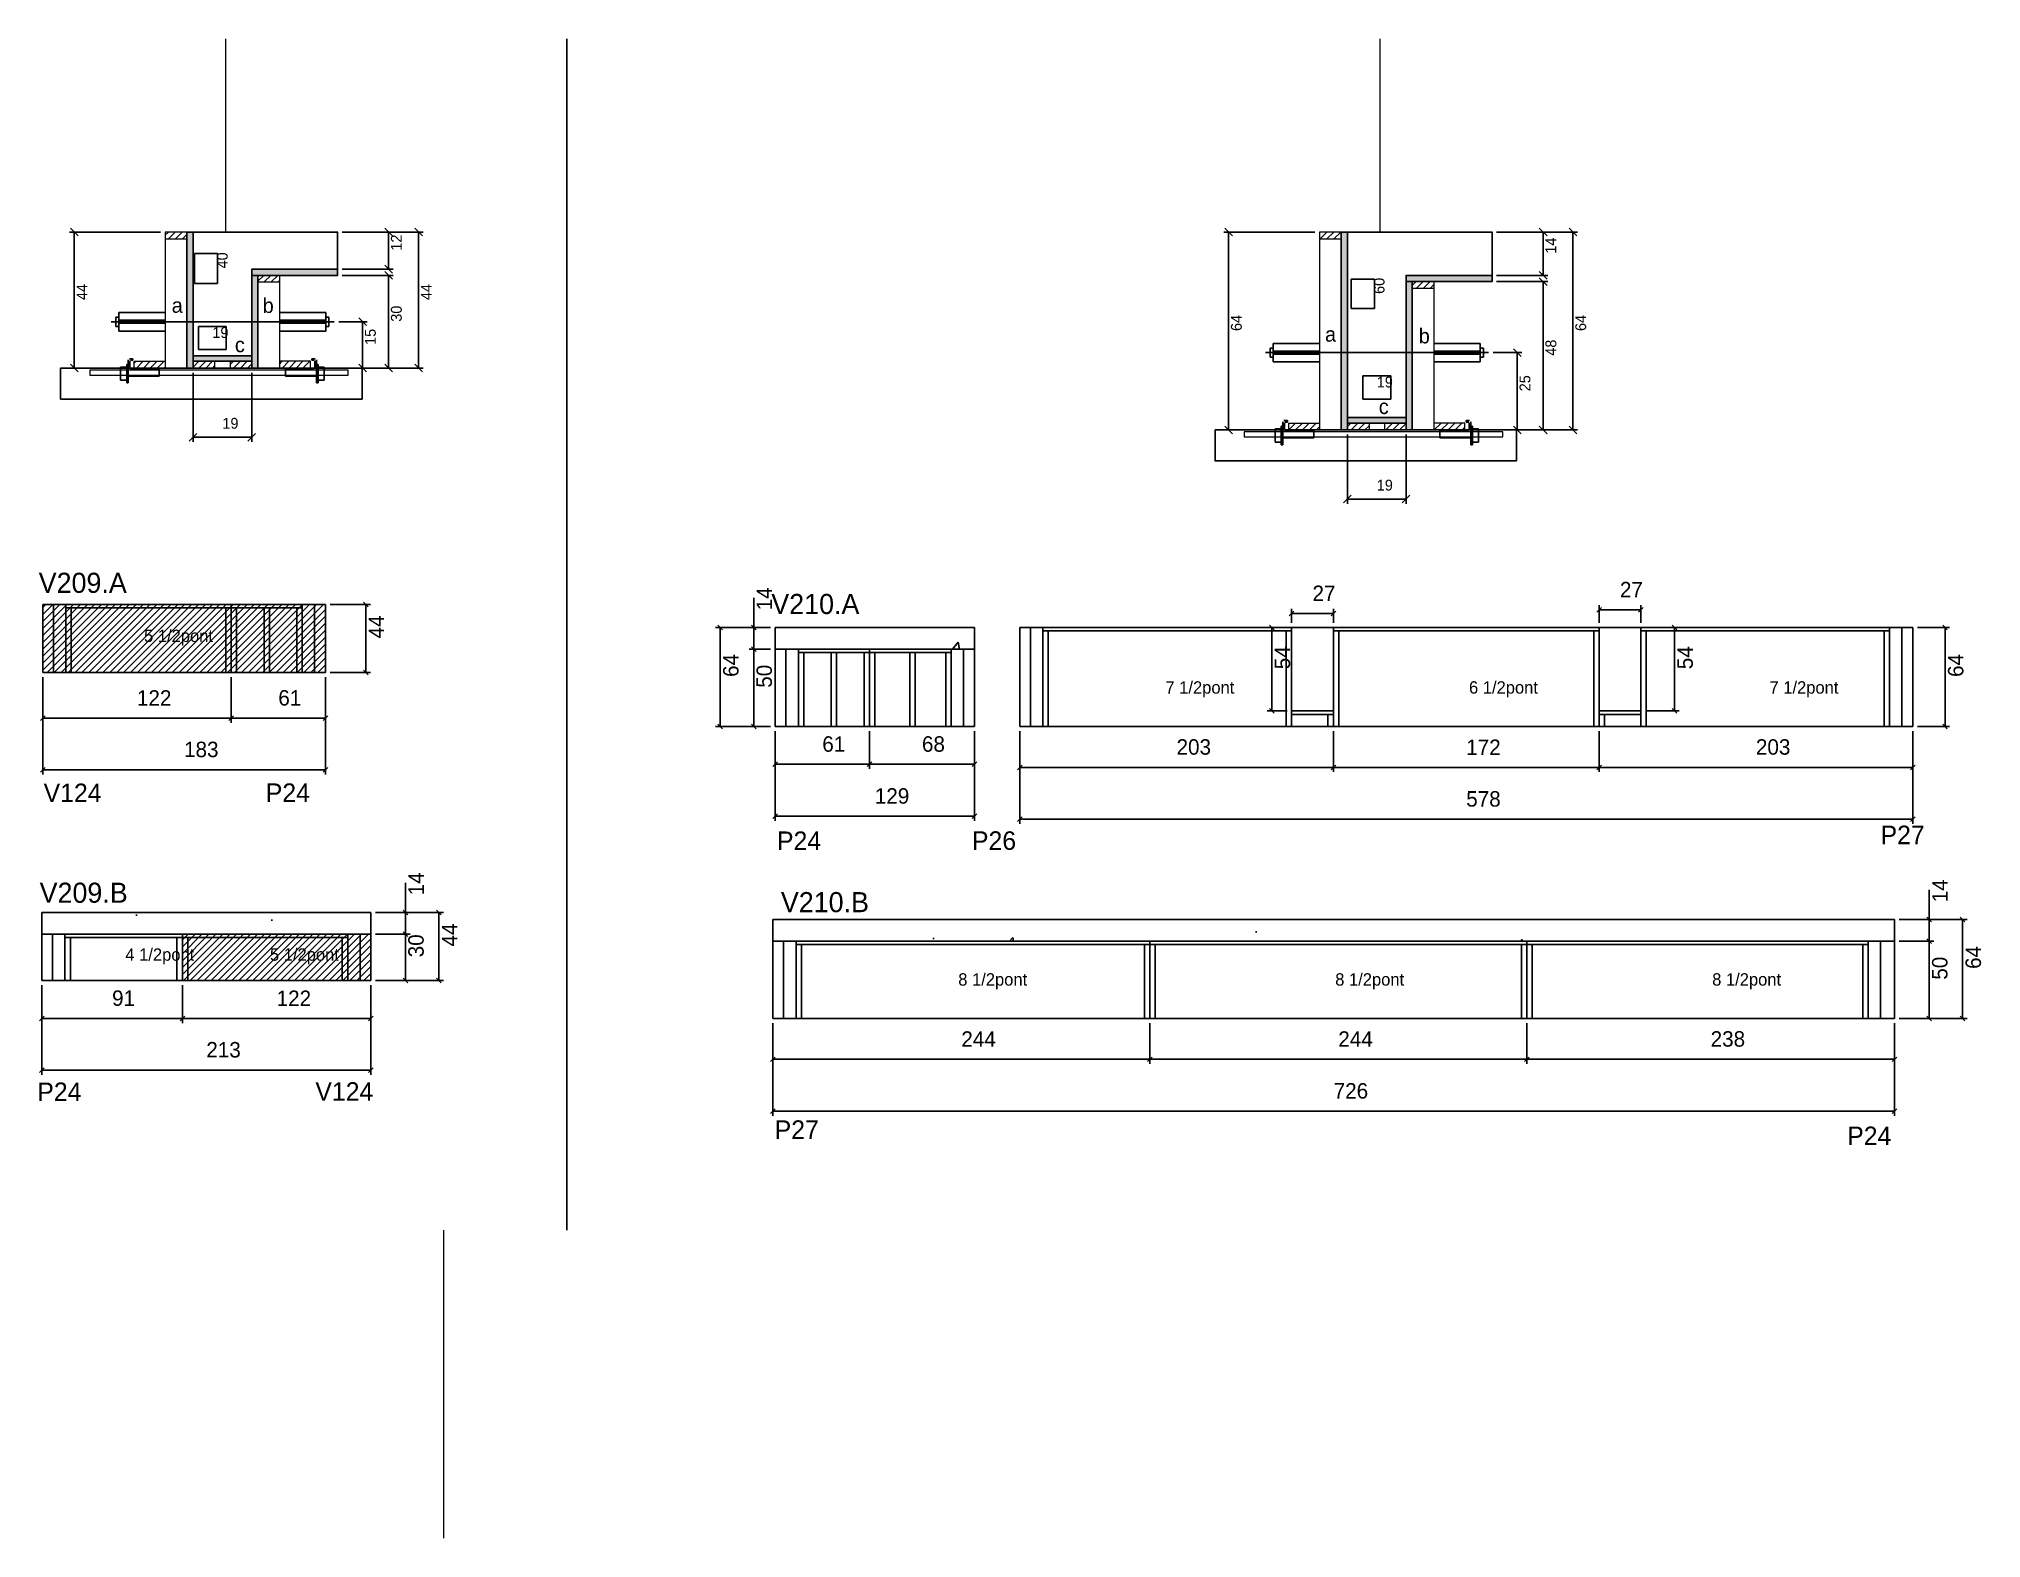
# Model space of a CAD drawing. Header units: metres. Extents: x 7640 to 8897, y 8302 to 9272.
import ezdxf

# ---------------------------------------------------------------- set-up
doc = ezdxf.new("R2010")
doc.units = ezdxf.units.M
for name, color, linetype in [('5', 7, 'Continuous'), ('barrote', 7, 'Continuous'), ('CONCRETO', 7, 'Continuous'), ('COTA', 7, 'Continuous'), ('Cota Seção (2x)', 7, 'Continuous'), ('detalhes', 7, 'Continuous'), ('Hachura', 7, 'Continuous'), ('Madeira', 7, 'Continuous'), ('Painéis', 7, 'Continuous'), ('presilha', 7, 'Continuous'), ('REAPROVEITAMENTO', 7, 'Continuous'), ('SARR_2.2x7', 7, 'Continuous'), ('SARR_3.5x7', 7, 'Continuous'), ('SARRAFO DE PRESSAO', 7, 'Continuous'), ('SCO-___-LAJ', 7, 'Continuous'), ('TENSOR', 7, 'Continuous'), ('texto', 7, 'Continuous'), ('Texto Seção', 7, 'Continuous')]:
    doc.layers.add(name, color=color, linetype=linetype)

msp = doc.modelspace()

# ---------------------------------------------------------------- hatches: boundary and pattern name
at = {"layer": 'COTA'}
h = msp.add_hatch(dxfattribs=at)
h.set_pattern_fill('AR-CONC')
h.paths.add_polyline_path([(8245.6, 8891.4), (8116.6, 8891.4), (8116.6, 8877.4), (8245.6, 8877.4), (8245.6, 8891.4)])
h = msp.add_hatch(dxfattribs=at)
h.set_pattern_fill('AR-CONC')
h.paths.add_polyline_path([(7854.9, 8707), (7641.9, 8707), (7641.9, 8693), (7854.9, 8693), (7854.9, 8707)])
h = msp.add_hatch(dxfattribs=at)
h.set_pattern_fill('AR-CONC')
h.paths.add_polyline_path([(8841.1, 8702.5), (8841.1, 8688.5), (8115.1, 8688.5), (8115.1, 8702.5), (8841.1, 8702.5), (8841.1, 8702.5)])
at = {"layer": 'Hachura'}
h = msp.add_hatch(dxfattribs=at)
h.set_pattern_fill('ANSI31')
h.paths.add_polyline_path([(7735.8, 9142.8), (7735.8, 9147.2), (7721.8, 9147.2), (7721.8, 9142.8), (7735.8, 9142.8)])
h = msp.add_hatch(color=7, dxfattribs=at)
h.dxf.hatch_style = 1
h.paths.add_polyline_path([(7735.8, 9147.2), (7739.8, 9147.2), (7739.8, 9059.2), (7735.8, 9059.2), (7735.8, 9147.2)])
h = msp.add_hatch(dxfattribs=at)
h.set_pattern_fill('ANSI31')
h.paths.add_polyline_path([(8483, 9142.8), (8483, 9147.2), (8469, 9147.2), (8469, 9142.8), (8483, 9142.8)])
h = msp.add_hatch(color=7, dxfattribs=at)
h.dxf.hatch_style = 1
h.paths.add_polyline_path([(8483, 9147.2), (8487, 9147.2), (8487, 9019.2), (8483, 9019.2), (8483, 9147.2)])
h = msp.add_hatch(color=7, dxfattribs=at)
h.dxf.hatch_style = 1
h.paths.add_polyline_path([(7777.8, 9119.2), (7777.8, 9123.2), (7833.4, 9123.2), (7833.4, 9119.2), (7777.8, 9119.2)])
h = msp.add_hatch(color=7, dxfattribs=at)
h.dxf.hatch_style = 1
h.paths.add_polyline_path([(7781.8, 9119.2), (7777.8, 9119.2), (7777.8, 9059.2), (7781.8, 9059.2), (7781.8, 9119.2)])
h = msp.add_hatch(dxfattribs=at)
h.set_pattern_fill('ANSI31')
h.paths.add_polyline_path([(7781.8, 9114.8), (7781.8, 9119.2), (7795.8, 9119.2), (7795.8, 9114.8), (7781.8, 9114.8)])
h = msp.add_hatch(color=7, dxfattribs=at)
h.dxf.hatch_style = 1
h.paths.add_polyline_path([(8529, 9119.2), (8525, 9119.2), (8525, 9019.2), (8529, 9019.2), (8529, 9119.2)])
h = msp.add_hatch(color=7, dxfattribs=at)
h.dxf.hatch_style = 1
h.paths.add_polyline_path([(8525, 9115.2), (8525, 9119.2), (8580.6, 9119.2), (8580.6, 9115.2), (8525, 9115.2)])
h = msp.add_hatch(dxfattribs=at)
h.set_pattern_fill('ANSI31')
h.paths.add_polyline_path([(8529, 9110.8), (8529, 9115.2), (8543, 9115.2), (8543, 9110.8), (8529, 9110.8)])
h = msp.add_hatch(color=7, dxfattribs=at)
h.dxf.hatch_style = 1
h.paths.add_polyline_path([(7739.8, 9063.6), (7739.8, 9067.2), (7777.8, 9067.2), (7777.8, 9063.6), (7739.8, 9063.6)])
h = msp.add_hatch(dxfattribs=at)
h.set_pattern_fill('ANSI31')
h.paths.add_polyline_path([(7701.8, 9059.2), (7701.8, 9063.6), (7721.8, 9063.6), (7721.8, 9059.2), (7701.8, 9059.2)])
h = msp.add_hatch(dxfattribs=at)
h.set_pattern_fill('ANSI31')
h.paths.add_polyline_path([(7739.8, 9059.2), (7739.8, 9063.6), (7753.8, 9063.6), (7753.8, 9059.2), (7739.8, 9059.2)])
h = msp.add_hatch(dxfattribs=at)
h.set_pattern_fill('ANSI31')
h.paths.add_polyline_path([(7777.8, 9059.2), (7777.8, 9063.6), (7763.8, 9063.6), (7763.8, 9059.2), (7777.8, 9059.2)])
h = msp.add_hatch(dxfattribs=at)
h.set_pattern_fill('ANSI31')
h.paths.add_polyline_path([(7815.8, 9059.2), (7815.8, 9063.6), (7795.8, 9063.6), (7795.8, 9059.2), (7815.8, 9059.2)])
h = msp.add_hatch(color=7, dxfattribs=at)
h.dxf.hatch_style = 1
h.paths.add_polyline_path([(8487, 9023.6), (8487, 9027.2), (8525, 9027.2), (8525, 9023.6), (8487, 9023.6)])
h = msp.add_hatch(dxfattribs=at)
h.set_pattern_fill('ANSI31')
h.paths.add_polyline_path([(8449, 9019.2), (8449, 9023.6), (8469, 9023.6), (8469, 9019.2), (8449, 9019.2)])
h = msp.add_hatch(dxfattribs=at)
h.set_pattern_fill('ANSI31')
h.paths.add_polyline_path([(8487, 9019.2), (8487, 9023.6), (8501, 9023.6), (8501, 9019.2), (8487, 9019.2)])
h = msp.add_hatch(dxfattribs=at)
h.set_pattern_fill('ANSI31')
h.paths.add_polyline_path([(8525, 9019.2), (8525, 9023.6), (8511, 9023.6), (8511, 9019.2), (8525, 9019.2)])
h = msp.add_hatch(dxfattribs=at)
h.set_pattern_fill('ANSI31')
h.paths.add_polyline_path([(8563, 9019.2), (8563, 9023.6), (8543, 9023.6), (8543, 9019.2), (8563, 9019.2)])
at = {"layer": 'REAPROVEITAMENTO'}
h = msp.add_hatch(dxfattribs=at)
h.set_pattern_fill('ANSI31')
h.paths.add_polyline_path([(7642.5, 8906.3), (7642.5, 8862.3), (7825.5, 8862.3), (7825.5, 8906.3), (7642.5, 8906.3)])
h = msp.add_hatch(dxfattribs=at)
h.set_pattern_fill('ANSI31')
h.paths.add_polyline_path([(7732.9, 8693), (7732.9, 8663), (7854.9, 8663), (7854.9, 8693), (7732.9, 8693)])

# ---------------------------------------------------------------- linework, layer by layer
at = {"color": 7, "lineweight": 25}
for p, q in [((7689.8, 9092.2), (7689.8, 9086.2)), ((7691.8, 9092.2), (7689.8, 9092.2)), ((7691.8, 9095.2), (7691.8, 9083.2)), ((7691.8, 9095.2), (7721.8, 9095.2)), ((7721.8, 9090.2), (7691.8, 9090.2)), ((7825.8, 9095.2), (7795.8, 9095.2)), ((7795.8, 9090.2), (7825.8, 9090.2)), ((7825.8, 9095.2), (7825.8, 9083.2)), ((7827.8, 9092.2), (7825.8, 9092.2)), ((7827.8, 9092.2), (7827.8, 9086.2)), ((7691.8, 9086.2), (7689.8, 9086.2)), ((7721.8, 9088.2), (7691.8, 9088.2)), ((7691.8, 9083.2), (7721.8, 9083.2)), ((7795.8, 9088.2), (7825.8, 9088.2)), ((7825.8, 9083.2), (7795.8, 9083.2)), ((7825.8, 9086.2), (7827.8, 9086.2)), ((8437, 9072.2), (8437, 9066.2)), ((8439, 9072.2), (8437, 9072.2)), ((8439, 9066.2), (8437, 9066.2)), ((8439, 9075.2), (8439, 9063.2)), ((8439, 9075.2), (8469, 9075.2)), ((8469, 9070.2), (8439, 9070.2)), ((8469, 9068.2), (8439, 9068.2)), ((8573, 9075.2), (8543, 9075.2)), ((8543, 9070.2), (8573, 9070.2)), ((8543, 9068.2), (8573, 9068.2)), ((8573, 9075.2), (8573, 9063.2)), ((8575, 9072.2), (8573, 9072.2)), ((8573, 9066.2), (8575, 9066.2)), ((8575, 9072.2), (8575, 9066.2)), ((8439, 9063.2), (8469, 9063.2)), ((8573, 9063.2), (8543, 9063.2))]:
    msp.add_line(p, q, dxfattribs=at)
at = {"layer": 'barrote', "color": 251, "lineweight": 25}
for points in [[(7849.2, 9039.2), (7654.1, 9039.2), (7654.1, 9059.2), (7849.2, 9059.2)], [(8596.5, 8999.2), (8401.3, 8999.2), (8401.3, 9019.2), (8596.5, 9019.2)]]:
    msp.add_lwpolyline(points, close=True, dxfattribs=at)
at = {"layer": 'CONCRETO', "color": 251, "lineweight": 25}
for points in [[(7833.4, 9123.2), (7833.4, 9147.2), (7739.8, 9147.2), (7739.8, 9119.2), (7739.8, 9119.2), (7739.8, 9067.2), (7777.8, 9067.2), (7777.8, 9123.2)], [(8580.6, 9119.2), (8580.6, 9147.2), (8487, 9147.2), (8487, 9119.2), (8487, 9119.2), (8487, 9027.2), (8525, 9027.2), (8525, 9119.2)]]:
    msp.add_lwpolyline(points, close=True, dxfattribs=at)
at = {"layer": 'COTA', "color": 241, "lineweight": 25}
for p, q in [((7981.7, 9272.2), (7981.7, 8501.5)), ((8245.6, 8891.4), (8116.6, 8891.4)), ((8116.6, 8891.4), (8116.6, 8877.4)), ((8245.6, 8877.4), (8245.6, 8891.4)), ((8450.9, 8891.4), (8477.9, 8891.4)), ((8676.9, 8891.4), (8649.9, 8891.4)), ((7854.9, 8707), (7641.9, 8707)), ((7641.9, 8707), (7641.9, 8693)), ((7854.9, 8693), (7854.9, 8707)), ((8115.1, 8702.5), (8841.1, 8702.5)), ((8115.1, 8688.5), (8115.1, 8702.5)), ((8841.1, 8688.5), (8841.1, 8702.5))]:
    msp.add_line(p, q, dxfattribs=at)
at = {"layer": 'COTA', "color": 4, "lineweight": 25}
for p, q in [((7718.8, 9147.2), (7659.9, 9147.2)), ((7662.9, 9059.2), (7662.9, 9147.2)), ((7836.4, 9147.2), (7888.8, 9147.2)), ((7836.4, 9147.2), (7869.4, 9147.2)), ((7866.4, 9147.2), (7866.4, 9123.2)), ((7885.8, 9059.2), (7885.8, 9147.2)), ((8466, 9147.2), (8407.1, 9147.2)), ((8410.1, 9019.2), (8410.1, 9147.2)), ((8583.6, 9147.2), (8636, 9147.2)), ((8583.6, 9147.2), (8616.7, 9147.2)), ((8613.7, 9147.2), (8613.7, 9119.2)), ((8633, 9019.2), (8633, 9147.2)), ((7836.4, 9123.2), (7869.4, 9123.2)), ((7836.4, 9119.2), (7869.4, 9119.2)), ((7866.4, 9119.2), (7866.4, 9059.2)), ((8583.6, 9119.2), (8616.7, 9119.2)), ((8583.6, 9115.2), (8616.7, 9115.2)), ((8613.7, 9115.2), (8613.7, 9019.2)), ((7834.1, 9089.2), (7852.6, 9089.2)), ((7849.6, 9089.2), (7849.6, 9059.2)), ((8581.3, 9069.2), (8599.9, 9069.2)), ((8596.9, 9069.2), (8596.9, 9019.2)), ((7703.2, 9059.2), (7659.9, 9059.2)), ((7739.8, 9056.2), (7739.8, 9011.5)), ((7777.8, 9056.2), (7777.8, 9011.5)), ((7814.4, 9059.2), (7888.8, 9059.2)), ((7814.4, 9059.2), (7869.4, 9059.2)), ((7834.1, 9059.2), (7852.6, 9059.2)), ((7777.8, 9014.5), (7739.8, 9014.5)), ((8450.4, 9019.2), (8407.1, 9019.2)), ((8487, 9016.2), (8487, 8971.5)), ((8525, 9016.2), (8525, 8971.5)), ((8561.6, 9019.2), (8636, 9019.2)), ((8561.6, 9019.2), (8616.7, 9019.2)), ((8581.3, 9019.2), (8599.9, 9019.2)), ((8525, 8974.5), (8487, 8974.5)), ((7828.5, 8906.3), (7854.6, 8906.3)), ((7851.6, 8906.3), (7851.6, 8862.3)), ((8102.7, 8891.4), (8102.7, 8910.5)), ((8113.6, 8891.4), (8078, 8891.4)), ((8081, 8891.4), (8081, 8827.4)), ((8113.6, 8891.4), (8099.7, 8891.4)), ((8102.7, 8877.4), (8102.7, 8891.4)), ((8113.6, 8877.4), (8099.7, 8877.4)), ((8113.6, 8877.4), (8099.7, 8877.4)), ((8102.7, 8877.4), (8102.7, 8827.4)), ((7642.5, 8859.3), (7642.5, 8829.8)), ((7642.5, 8859.3), (7642.5, 8796.2)), ((7764.5, 8859.3), (7764.5, 8829.8)), ((7764.5, 8859.3), (7764.5, 8829.8)), ((7825.5, 8859.3), (7825.5, 8829.8)), ((7825.5, 8859.3), (7825.5, 8796.2)), ((7828.5, 8862.3), (7854.6, 8862.3)), ((7642.5, 8832.8), (7764.5, 8832.8)), ((7764.5, 8832.8), (7825.5, 8832.8)), ((8113.6, 8827.4), (8078, 8827.4)), ((8113.6, 8827.4), (8099.7, 8827.4)), ((8116.6, 8824.4), (8116.6, 8799.9)), ((8116.6, 8824.4), (8116.6, 8766.3)), ((8177.6, 8824.4), (8177.6, 8799.9)), ((8177.6, 8824.4), (8177.6, 8799.9)), ((8245.6, 8824.4), (8245.6, 8799.9)), ((8245.6, 8824.4), (8245.6, 8766.3)), ((8274.9, 8824.4), (8274.9, 8797.9)), ((8274.9, 8824.4), (8274.9, 8764.3)), ((8477.9, 8824.4), (8477.9, 8797.9)), ((8649.9, 8824.4), (8649.9, 8797.9)), ((8852.9, 8824.4), (8852.9, 8797.9)), ((8852.9, 8824.4), (8852.9, 8764.3)), ((8116.6, 8802.9), (8177.6, 8802.9)), ((8177.6, 8802.9), (8245.6, 8802.9)), ((8274.9, 8800.9), (8477.9, 8800.9)), ((8649.9, 8800.9), (8852.9, 8800.9)), ((7642.5, 8799.2), (7825.5, 8799.2)), ((8116.6, 8769.3), (8245.6, 8769.3)), ((8274.9, 8767.3), (8852.9, 8767.3)), ((7877.3, 8707), (7877.3, 8726.1)), ((8863.5, 8702.5), (8863.5, 8721.6)), ((7857.9, 8707), (7901.9, 8707)), ((7857.9, 8707), (7880.3, 8707)), ((7877.3, 8693), (7877.3, 8707)), ((7898.9, 8707), (7898.9, 8663)), ((8844.1, 8702.5), (8866.5, 8702.5)), ((8844.1, 8702.5), (8888.2, 8702.5)), ((8863.5, 8688.5), (8863.5, 8702.5)), ((8885.2, 8702.5), (8885.2, 8638.5)), ((7857.9, 8693), (7880.3, 8693)), ((7857.9, 8693), (7880.3, 8693)), ((7877.3, 8693), (7877.3, 8663)), ((8844.1, 8688.5), (8866.5, 8688.5)), ((8844.1, 8688.5), (8866.5, 8688.5)), ((8863.5, 8688.5), (8863.5, 8638.5)), ((7857.9, 8663), (7901.9, 8663)), ((7857.9, 8663), (7880.3, 8663)), ((7641.9, 8660), (7641.9, 8635.5)), ((7641.9, 8660), (7641.9, 8602)), ((7732.9, 8660), (7732.9, 8635.5)), ((7732.9, 8660), (7732.9, 8635.5)), ((7854.9, 8660), (7854.9, 8635.5)), ((7854.9, 8660), (7854.9, 8602)), ((7641.9, 8638.5), (7732.9, 8638.5)), ((7732.9, 8638.5), (7854.9, 8638.5)), ((8844.1, 8638.5), (8866.5, 8638.5)), ((8844.1, 8638.5), (8888.2, 8638.5)), ((8115.1, 8635.5), (8115.1, 8609)), ((8115.1, 8635.5), (8115.1, 8575.4)), ((8359.1, 8635.5), (8359.1, 8609)), ((8359.1, 8635.5), (8359.1, 8609)), ((8603.1, 8635.5), (8603.1, 8609)), ((8603.1, 8635.5), (8603.1, 8609)), ((8841.1, 8635.5), (8841.1, 8609)), ((8841.1, 8635.5), (8841.1, 8575.4)), ((8115.1, 8612), (8359.1, 8612)), ((8359.1, 8612), (8603.1, 8612)), ((8603.1, 8612), (8841.1, 8612)), ((7641.9, 8605), (7854.9, 8605)), ((8115.1, 8578.4), (8841.1, 8578.4))]:
    msp.add_line(p, q, dxfattribs=at)
at = {"layer": 'COTA', "color": 0, "lineweight": 25}
for p, q in [((7853.1, 8904.8), (7850.1, 8907.8)), ((8082.5, 8889.9), (8079.5, 8892.9)), ((8104.2, 8889.9), (8101.2, 8892.9)), ((8104.2, 8875.9), (8101.2, 8878.9)), ((8101.2, 8878.9), (8104.2, 8875.9)), ((7850.1, 8863.8), (7853.1, 8860.8)), ((7644, 8834.3), (7641, 8831.3)), ((7763, 8831.3), (7766, 8834.3)), ((7766, 8834.3), (7763, 8831.3)), ((7824, 8831.3), (7827, 8834.3)), ((8079.5, 8828.9), (8082.5, 8825.9)), ((8101.2, 8828.9), (8104.2, 8825.9)), ((7644, 8800.7), (7641, 8797.7)), ((7824, 8797.7), (7827, 8800.7)), ((8118.1, 8804.4), (8115.1, 8801.4)), ((8176.1, 8801.4), (8179.1, 8804.4)), ((8179.1, 8804.4), (8176.1, 8801.4)), ((8244.1, 8801.4), (8247.1, 8804.4)), ((8276.4, 8802.4), (8273.4, 8799.4)), ((8476.4, 8799.4), (8479.4, 8802.4)), ((8651.4, 8802.4), (8648.4, 8799.4)), ((8851.4, 8799.4), (8854.4, 8802.4)), ((8118.1, 8770.8), (8115.1, 8767.8)), ((8244.1, 8767.8), (8247.1, 8770.8)), ((8276.4, 8768.8), (8273.4, 8765.8)), ((8851.4, 8765.8), (8854.4, 8768.8)), ((7878.8, 8705.5), (7875.8, 8708.5)), ((7900.4, 8705.5), (7897.4, 8708.5)), ((8865, 8701), (8862, 8704)), ((8886.7, 8701), (8883.7, 8704)), ((7878.8, 8691.5), (7875.8, 8694.5)), ((7875.8, 8694.5), (7878.8, 8691.5)), ((8865, 8687), (8862, 8690)), ((8862, 8690), (8865, 8687)), ((7875.8, 8664.5), (7878.8, 8661.5)), ((7897.4, 8664.5), (7900.4, 8661.5)), ((7643.4, 8640), (7640.4, 8637)), ((7731.4, 8637), (7734.4, 8640)), ((7734.4, 8640), (7731.4, 8637)), ((7853.4, 8637), (7856.4, 8640)), ((8862, 8640), (8865, 8637)), ((8883.7, 8640), (8886.7, 8637)), ((8116.6, 8613.5), (8113.6, 8610.5)), ((8357.6, 8610.5), (8360.6, 8613.5)), ((8360.6, 8613.5), (8357.6, 8610.5)), ((8604.6, 8613.5), (8601.6, 8610.5)), ((8601.6, 8610.5), (8604.6, 8613.5)), ((8839.6, 8610.5), (8842.6, 8613.5)), ((7643.4, 8606.5), (7640.4, 8603.5)), ((7853.4, 8603.5), (7856.4, 8606.5)), ((8116.6, 8579.9), (8113.6, 8576.9)), ((8839.6, 8576.9), (8842.6, 8579.9))]:
    msp.add_line(p, q, dxfattribs=at)
for points in [[(7665.4, 9144.7), (7660.4, 9149.7)], [(7868.9, 9144.7), (7863.9, 9149.7)], [(7888.3, 9144.7), (7883.3, 9149.7)], [(8412.6, 9144.7), (8407.6, 9149.7)], [(8616.2, 9144.7), (8611.2, 9149.7)], [(8635.5, 9144.7), (8630.5, 9149.7)], [(7863.9, 9125.7), (7868.9, 9120.7)], [(7868.9, 9116.7), (7863.9, 9121.7)], [(8611.2, 9121.7), (8616.2, 9116.7)], [(8616.2, 9112.7), (8611.2, 9117.7)], [(7852.1, 9086.7), (7847.1, 9091.7)], [(8599.4, 9066.7), (8594.4, 9071.7)], [(7660.4, 9061.7), (7665.4, 9056.7)], [(7847.1, 9061.7), (7852.1, 9056.7)], [(7863.9, 9061.7), (7868.9, 9056.7)], [(7883.3, 9061.7), (7888.3, 9056.7)], [(7742.3, 9017), (7737.3, 9012)], [(7775.3, 9012), (7780.3, 9017)], [(8407.6, 9021.7), (8412.6, 9016.7)], [(8594.4, 9021.7), (8599.4, 9016.7)], [(8611.2, 9021.7), (8616.2, 9016.7)], [(8630.5, 9021.7), (8635.5, 9016.7)], [(8489.5, 8977), (8484.5, 8972)], [(8522.5, 8972), (8527.5, 8977)]]:
    msp.add_lwpolyline(points, dxfattribs=at)
at = {"layer": 'Cota Seção (2x)', "color": 180, "lineweight": 25}
for p, q in [((7755.7, 9133.3), (7740.7, 9133.3)), ((7740.7, 9133.3), (7740.7, 9114)), ((7755.7, 9114), (7755.7, 9133.3)), ((8504.5, 9116.7), (8489.5, 9116.7)), ((8489.5, 9116.7), (8489.5, 9097.7)), ((8504.5, 9097.7), (8504.5, 9116.7)), ((7740.7, 9114), (7755.7, 9114)), ((8489.5, 9097.7), (8504.5, 9097.7)), ((7761.3, 9086.2), (7743.3, 9086.2)), ((7743.3, 9086.2), (7743.3, 9071.2)), ((7761.3, 9071.2), (7761.3, 9086.2)), ((7743.3, 9071.2), (7761.3, 9071.2)), ((8515, 9054.2), (8497, 9054.2)), ((8497, 9054.2), (8497, 9039.2)), ((8515, 9039.2), (8515, 9054.2)), ((8497, 9039.2), (8515, 9039.2))]:
    msp.add_line(p, q, dxfattribs=at)
at = {"layer": 'Madeira', "color": 126, "lineweight": 18}
for points in [[(7735.8, 9142.8), (7735.8, 9147.2), (7721.8, 9147.2), (7721.8, 9142.8)], [(7735.8, 9147.2), (7721.8, 9147.2), (7721.8, 9059.2), (7735.8, 9059.2)], [(8483, 9142.8), (8483, 9147.2), (8469, 9147.2), (8469, 9142.8)], [(8483, 9147.2), (8469, 9147.2), (8469, 9019.2), (8483, 9019.2)], [(7781.8, 9114.8), (7781.8, 9119.2), (7795.8, 9119.2), (7795.8, 9114.8)], [(7781.8, 9119.2), (7795.8, 9119.2), (7795.8, 9059.2), (7781.8, 9059.2)], [(8529, 9110.8), (8529, 9115.2), (8543, 9115.2), (8543, 9110.8)], [(8529, 9115.2), (8543, 9115.2), (8543, 9019.2), (8529, 9019.2)], [(7701.8, 9059.2), (7701.8, 9063.6), (7721.8, 9063.6), (7721.8, 9059.2)], [(7739.8, 9059.2), (7739.8, 9063.6), (7753.8, 9063.6), (7753.8, 9059.2)], [(7777.8, 9059.2), (7777.8, 9063.6), (7763.8, 9063.6), (7763.8, 9059.2)], [(7815.8, 9059.2), (7815.8, 9063.6), (7795.8, 9063.6), (7795.8, 9059.2)], [(8449, 9019.2), (8449, 9023.6), (8469, 9023.6), (8469, 9019.2)], [(8487, 9019.2), (8487, 9023.6), (8501, 9023.6), (8501, 9019.2)], [(8525, 9019.2), (8525, 9023.6), (8511, 9023.6), (8511, 9019.2)], [(8563, 9019.2), (8563, 9023.6), (8543, 9023.6), (8543, 9019.2)]]:
    msp.add_lwpolyline(points, close=True, dxfattribs=at)
at = {"layer": 'Painéis', "color": 200, "lineweight": 25}
for p, q in [((7642.5, 8906.3), (7825.5, 8906.3)), ((7642.5, 8862.3), (7642.5, 8906.3)), ((7764.5, 8862.3), (7764.5, 8906.3)), ((7825.5, 8862.3), (7825.5, 8906.3)), ((8274.9, 8891.4), (8450.9, 8891.4)), ((8274.9, 8827.4), (8274.9, 8891.4)), ((8450.9, 8837.4), (8450.9, 8891.4)), ((8477.9, 8827.4), (8477.9, 8891.4)), ((8477.9, 8891.4), (8649.9, 8891.4)), ((8649.9, 8827.4), (8649.9, 8891.4)), ((8852.9, 8891.4), (8676.9, 8891.4)), ((8676.9, 8837.4), (8676.9, 8891.4)), ((8852.9, 8827.4), (8852.9, 8891.4)), ((8116.6, 8877.4), (8245.6, 8877.4)), ((8116.6, 8827.4), (8116.6, 8877.4)), ((8177.6, 8827.4), (8177.6, 8877.4)), ((8245.6, 8827.4), (8245.6, 8877.4)), ((7642.5, 8862.3), (7825.5, 8862.3)), ((8116.6, 8827.4), (8245.6, 8827.4)), ((8274.9, 8827.4), (8852.9, 8827.4)), ((8477.9, 8837.4), (8450.9, 8837.4)), ((8649.9, 8837.4), (8676.9, 8837.4)), ((7641.9, 8693), (7854.9, 8693)), ((7641.9, 8663), (7641.9, 8693)), ((7732.9, 8663), (7732.9, 8693)), ((7854.9, 8663), (7854.9, 8693)), ((8115.1, 8688.5), (8841.1, 8688.5)), ((8115.1, 8638.5), (8115.1, 8688.5)), ((8359.1, 8638.5), (8359.1, 8688.5)), ((8603.1, 8638.5), (8603.1, 8688.5)), ((8841.1, 8638.5), (8841.1, 8688.5)), ((7641.9, 8663), (7854.9, 8663)), ((8115.1, 8638.5), (8841.1, 8638.5))]:
    msp.add_line(p, q, dxfattribs=at)
at = {"layer": 'Painéis', "color": 0, "lineweight": 25}
for p, q in [((8452.4, 8901.9), (8449.4, 8898.9)), ((8476.4, 8898.9), (8479.4, 8901.9)), ((8651.4, 8904.3), (8648.4, 8901.3)), ((8675.4, 8901.3), (8678.4, 8904.3)), ((8439.5, 8889.9), (8436.5, 8892.9)), ((8700.2, 8889.9), (8697.2, 8892.9)), ((8875.3, 8889.9), (8872.3, 8892.9)), ((8436.5, 8838.9), (8439.5, 8835.9)), ((8697.2, 8838.9), (8700.2, 8835.9)), ((8872.3, 8828.9), (8875.3, 8825.9)), ((8479.4, 8802.4), (8476.4, 8799.4)), ((8648.4, 8799.4), (8651.4, 8802.4))]:
    msp.add_line(p, q, dxfattribs=at)
at = {"layer": 'Painéis', "color": 4, "lineweight": 25}
for p, q in [((8450.9, 8894.4), (8450.9, 8903.4)), ((8477.9, 8894.4), (8477.9, 8903.4)), ((8649.9, 8894.4), (8649.9, 8905.8)), ((8649.9, 8902.8), (8676.9, 8902.8)), ((8676.9, 8894.4), (8676.9, 8905.8)), ((8447.9, 8891.4), (8435, 8891.4)), ((8438, 8891.4), (8438, 8837.4)), ((8477.9, 8900.4), (8450.9, 8900.4)), ((8679.9, 8891.4), (8701.7, 8891.4)), ((8698.7, 8891.4), (8698.7, 8837.4)), ((8855.9, 8891.4), (8876.8, 8891.4)), ((8873.8, 8827.4), (8873.8, 8891.4)), ((8447.9, 8837.4), (8435, 8837.4)), ((8679.9, 8837.4), (8701.7, 8837.4)), ((8855.9, 8827.4), (8876.8, 8827.4)), ((8477.9, 8824.4), (8477.9, 8797.9)), ((8649.9, 8824.4), (8649.9, 8797.9)), ((8477.9, 8800.9), (8649.9, 8800.9))]:
    msp.add_line(p, q, dxfattribs=at)
at = {"layer": 'Painéis', "color": 200, "lineweight": 25}
for points in [[(7735.8, 9147.2), (7739.8, 9147.2), (7739.8, 9059.2), (7735.8, 9059.2)], [(8483, 9147.2), (8487, 9147.2), (8487, 9019.2), (8483, 9019.2)], [(7777.8, 9119.2), (7777.8, 9123.2), (7833.4, 9123.2), (7833.4, 9119.2)], [(7781.8, 9119.2), (7777.8, 9119.2), (7777.8, 9059.2), (7781.8, 9059.2)], [(8525, 9115.2), (8525, 9119.2), (8580.6, 9119.2), (8580.6, 9115.2)], [(8529, 9115.2), (8525, 9115.2), (8525, 9019.2), (8529, 9019.2)], [(7739.8, 9063.6), (7739.8, 9067.2), (7777.8, 9067.2), (7777.8, 9063.6)], [(8487, 9023.6), (8487, 9027.2), (8525, 9027.2), (8525, 9023.6)]]:
    msp.add_lwpolyline(points, close=True, dxfattribs=at)
at = {"layer": 'presilha', "color": 1, "lineweight": 25}
for p, q in [((7697.9, 9058.3), (7697.9, 9064.5)), ((7700.9, 9065.3), (7698.7, 9065.3)), ((7700.9, 9065.3), (7700.9, 9064.3)), ((7816.7, 9065.3), (7816.7, 9064.3)), ((7816.7, 9065.3), (7818.9, 9065.3)), ((7819.7, 9058.3), (7819.7, 9064.5)), ((7692.9, 9059.9), (7696.9, 9059.9)), ((7692.9, 9059.9), (7692.9, 9051.3)), ((7696.9, 9061.6), (7697.9, 9061.6)), ((7696.9, 9049.6), (7696.9, 9061.6)), ((7696.9, 9059.9), (7696.9, 9051.3)), ((7697.9, 9061.6), (7697.9, 9049.6)), ((7717.9, 9054), (7697.9, 9054)), ((7698.9, 9059), (7698.9, 9063.9)), ((7700.9, 9064.3), (7699.3, 9064.3)), ((7717.9, 9058.6), (7699.3, 9058.6)), ((7717.9, 9058.6), (7717.9, 9054)), ((7799.7, 9058.6), (7799.7, 9054)), ((7799.7, 9058.6), (7818.3, 9058.6)), ((7799.7, 9054), (7819.7, 9054)), ((7816.7, 9064.3), (7818.3, 9064.3)), ((7818.7, 9059), (7818.7, 9063.9)), ((7820.7, 9061.6), (7819.7, 9061.6)), ((7819.7, 9061.6), (7819.7, 9049.6)), ((7820.7, 9049.6), (7820.7, 9061.6)), ((7824.7, 9059.9), (7820.7, 9059.9)), ((7820.7, 9059.9), (7820.7, 9051.3)), ((7824.7, 9059.9), (7824.7, 9051.3)), ((7696.9, 9051.3), (7692.9, 9051.3)), ((7697.9, 9049.6), (7696.9, 9049.6)), ((7819.7, 9049.6), (7820.7, 9049.6)), ((7820.7, 9051.3), (7824.7, 9051.3)), ((8440.2, 9019.9), (8444.2, 9019.9)), ((8440.2, 9019.9), (8440.2, 9011.3)), ((8444.2, 9021.6), (8445.2, 9021.6)), ((8444.2, 9009.6), (8444.2, 9021.6)), ((8444.2, 9019.9), (8444.2, 9011.3)), ((8445.2, 9018.3), (8445.2, 9024.5)), ((8445.2, 9021.6), (8445.2, 9009.6)), ((8448.2, 9025.3), (8445.9, 9025.3)), ((8446.2, 9019), (8446.2, 9023.9)), ((8448.2, 9024.3), (8446.5, 9024.3)), ((8465.2, 9018.6), (8446.5, 9018.6)), ((8448.2, 9025.3), (8448.2, 9024.3)), ((8465.2, 9018.6), (8465.2, 9014)), ((8546.9, 9018.6), (8546.9, 9014)), ((8546.9, 9018.6), (8565.5, 9018.6)), ((8563.9, 9025.3), (8563.9, 9024.3)), ((8563.9, 9025.3), (8566.1, 9025.3)), ((8563.9, 9024.3), (8565.5, 9024.3)), ((8565.9, 9019), (8565.9, 9023.9)), ((8566.9, 9018.3), (8566.9, 9024.5)), ((8567.9, 9021.6), (8566.9, 9021.6)), ((8566.9, 9021.6), (8566.9, 9009.6)), ((8567.9, 9009.6), (8567.9, 9021.6)), ((8571.9, 9019.9), (8567.9, 9019.9)), ((8567.9, 9019.9), (8567.9, 9011.3)), ((8571.9, 9019.9), (8571.9, 9011.3)), ((8444.2, 9011.3), (8440.2, 9011.3)), ((8445.2, 9009.6), (8444.2, 9009.6)), ((8465.2, 9014), (8445.2, 9014)), ((8546.9, 9014), (8566.9, 9014)), ((8566.9, 9009.6), (8567.9, 9009.6)), ((8567.9, 9011.3), (8571.9, 9011.3))]:
    msp.add_line(p, q, dxfattribs=at)
at = {"layer": 'SARR_2.2x7', "color": 40, "lineweight": 25}
for p, q in [((7649.5, 8862.3), (7649.5, 8906.3)), ((7657.5, 8904.1), (7764.5, 8904.1)), ((7764.5, 8904.1), (7810.5, 8904.1)), ((7818.5, 8862.3), (7818.5, 8906.3)), ((8281.9, 8827.4), (8281.9, 8891.4)), ((8289.9, 8889.2), (8450.9, 8889.2)), ((8649.9, 8889.2), (8477.9, 8889.2)), ((8837.9, 8889.2), (8676.9, 8889.2)), ((8845.9, 8827.4), (8845.9, 8891.4)), ((8123.6, 8827.4), (8123.6, 8877.4)), ((8238.6, 8827.4), (8238.6, 8877.4)), ((8131.6, 8875.2), (8177.6, 8875.2)), ((8177.6, 8875.2), (8230.6, 8875.2)), ((8450.9, 8835.2), (8477.9, 8835.2)), ((8676.9, 8835.2), (8649.9, 8835.2)), ((7648.9, 8663), (7648.9, 8693)), ((7656.9, 8690.8), (7732.9, 8690.8)), ((7732.9, 8690.8), (7839.9, 8690.8)), ((7847.9, 8663), (7847.9, 8693)), ((8122.1, 8638.5), (8122.1, 8688.5)), ((8832.1, 8638.5), (8832.1, 8688.5)), ((8130.1, 8686.3), (8359.1, 8686.3)), ((8359.1, 8686.3), (8824.1, 8686.3))]:
    msp.add_line(p, q, dxfattribs=at)
at = {"layer": 'SARR_3.5x7', "color": 81, "lineweight": 25}
for p, q in [((7657.5, 8906.3), (7657.5, 8862.3)), ((7661, 8904.1), (7661, 8862.3)), ((7761, 8904.1), (7761, 8862.3)), ((7764.5, 8904.1), (7764.5, 8862.3)), ((7768, 8904.1), (7768, 8862.3)), ((7785.8, 8904.1), (7785.8, 8862.3)), ((7789.3, 8904.1), (7789.3, 8862.3)), ((7807, 8904.1), (7807, 8862.3)), ((7810.5, 8906.3), (7810.5, 8862.3)), ((8289.9, 8891.4), (8289.9, 8827.4)), ((8293.4, 8889.2), (8293.4, 8827.4)), ((8447.4, 8889.2), (8447.4, 8827.4)), ((8450.9, 8889.2), (8450.9, 8827.4)), ((8477.9, 8889.2), (8477.9, 8827.4)), ((8481.4, 8889.2), (8481.4, 8827.4)), ((8646.4, 8889.2), (8646.4, 8827.4)), ((8649.9, 8889.2), (8649.9, 8827.4)), ((8676.9, 8889.2), (8676.9, 8827.4)), ((8680.4, 8889.2), (8680.4, 8827.4)), ((8834.4, 8889.2), (8834.4, 8827.4)), ((8837.9, 8891.4), (8837.9, 8827.4)), ((8131.6, 8877.4), (8131.6, 8827.4)), ((8230.6, 8877.4), (8230.6, 8827.4)), ((8135.1, 8875.2), (8135.1, 8827.4)), ((8152.8, 8875.2), (8152.8, 8827.4)), ((8156.3, 8875.2), (8156.3, 8827.4)), ((8174.1, 8875.2), (8174.1, 8827.4)), ((8177.6, 8875.2), (8177.6, 8827.4)), ((8181.1, 8875.2), (8181.1, 8827.4)), ((8203.8, 8875.2), (8203.8, 8827.4)), ((8207.3, 8875.2), (8207.3, 8827.4)), ((8227.1, 8875.2), (8227.1, 8827.4)), ((7657.5, 8862.3), (7661, 8862.3)), ((7761, 8862.3), (7764.5, 8862.3)), ((7764.5, 8862.3), (7768, 8862.3)), ((7807, 8862.3), (7810.5, 8862.3)), ((8131.6, 8827.4), (8135.1, 8827.4)), ((8152.8, 8827.4), (8156.3, 8827.4)), ((8174.1, 8827.4), (8177.6, 8827.4)), ((8177.6, 8827.4), (8181.1, 8827.4)), ((8227.1, 8827.4), (8230.6, 8827.4)), ((8289.9, 8827.4), (8293.4, 8827.4)), ((8474.4, 8835.2), (8474.4, 8827.4)), ((8474.4, 8827.4), (8477.9, 8827.4)), ((8477.9, 8827.4), (8481.4, 8827.4)), ((8653.4, 8835.2), (8653.4, 8827.4)), ((8837.9, 8827.4), (8834.4, 8827.4)), ((7656.9, 8693), (7656.9, 8663)), ((7660.4, 8690.8), (7660.4, 8663)), ((7729.4, 8690.8), (7729.4, 8663)), ((7732.9, 8690.8), (7732.9, 8663)), ((7736.4, 8690.8), (7736.4, 8663)), ((7836.4, 8690.8), (7836.4, 8663)), ((7839.9, 8693), (7839.9, 8663)), ((8130.1, 8688.5), (8130.1, 8638.5)), ((8824.1, 8688.5), (8824.1, 8638.5)), ((8133.6, 8686.3), (8133.6, 8638.5)), ((8355.6, 8686.3), (8355.6, 8638.5)), ((8359.1, 8686.3), (8359.1, 8638.5)), ((8362.6, 8686.3), (8362.6, 8638.5)), ((8599.6, 8686.3), (8599.6, 8638.5)), ((8603.1, 8686.3), (8603.1, 8638.5)), ((8606.6, 8686.3), (8606.6, 8638.5)), ((8820.6, 8686.3), (8820.6, 8638.5)), ((7656.9, 8663), (7660.4, 8663)), ((7729.4, 8663), (7732.9, 8663)), ((7732.9, 8663), (7736.4, 8663)), ((7836.4, 8663), (7839.9, 8663)), ((8130.1, 8638.5), (8133.6, 8638.5)), ((8355.6, 8638.5), (8359.1, 8638.5)), ((8359.1, 8638.5), (8362.6, 8638.5)), ((8820.6, 8638.5), (8824.1, 8638.5))]:
    msp.add_line(p, q, dxfattribs=at)
at = {"layer": 'SARRAFO DE PRESSAO', "color": 30, "lineweight": 9}
msp.add_line((7902.2, 8302.2), (7902.2, 8501.5), dxfattribs=at)
at = {"layer": 'SCO-___-LAJ', "color": 1, "lineweight": 0}
for points in [[(7840.2, 9057.9), (7672.9, 9057.9), (7672.9, 9054.7), (7840.2, 9054.7)], [(8587.5, 9017.9), (8420.2, 9017.9), (8420.2, 9014.7), (8587.5, 9014.7)]]:
    msp.add_lwpolyline(points, close=True, dxfattribs=at)
at = {"layer": 'TENSOR', "color": 3, "lineweight": 25}
for p, q in [((7686.8, 9089.2), (7831.1, 9089.2)), ((8434, 9069.2), (8578.3, 9069.2))]:
    msp.add_line(p, q, dxfattribs=at)
at = {"layer": 'Texto Seção', "color": 252, "lineweight": 15}
for p, q in [((7761, 9147.2), (7761, 9272.2)), ((8508.2, 9147.2), (8508.2, 9272.2))]:
    msp.add_line(p, q, dxfattribs=at)

# ---------------------------------------------------------------- texts
at = {"layer": '5', "color": 5, "lineweight": 25}
for s, rotation, p in [('V124', 360, (7643.1, 8778.4)), ('P24', 0, (7786.9, 8778.5)), ('P27', 0, (8832.1, 8751.2)), ('P24', 360, (8117.8, 8747.4)), ('P26', 0, (8244, 8747.5)), ('P24', 360, (7639, 8585)), ('V124', 0, (7819, 8585.2)), ('P27', 360, (8116.3, 8560.5)), ('P24', 0, (8810.5, 8556.5))]:
    msp.add_text(s, height=12, rotation=rotation, dxfattribs=at).set_placement(p)
at = {"layer": 'COTA', "color": 1, "lineweight": 25}
for s, p in [('12', (7874.9, 9135.2)), ('14', (8622.2, 9133.2)), ('44', (7671.4, 9103.2)), ('44', (7894.3, 9103.2)), ('30', (7874.9, 9089.2)), ('64', (8418.6, 9083.2)), ('64', (8641.5, 9083.2)), ('15', (7858.1, 9074.2)), ('48', (8622.2, 9067.2)), ('25', (8605.4, 9044.2))]:
    msp.add_text(s, height=7, rotation=90, dxfattribs=at).set_placement(p)
for p in [(7758.8, 9020), (8506, 8980)]:
    msp.add_text('19', height=7, dxfattribs=at).set_placement(p)
at = {"layer": 'COTA', "color": 240, "lineweight": 25}
for s, p in [('14', (8114.6, 8902.5)), ('44', (7863.5, 8884.3)), ('64', (8092.9, 8859.4)), ('50', (8114.5, 8852.4)), ('14', (7889.2, 8718.1)), ('14', (8875.5, 8713.6)), ('30', (7889.1, 8678)), ('44', (7910.9, 8685)), ('50', (8875.4, 8663.5)), ('64', (8897.1, 8670.5))]:
    msp.add_text(s, height=10, rotation=90, dxfattribs=at).set_placement(p)
for s, p in [('122', (7703.5, 8840.8)), ('61', (7795, 8840.9)), ('183', (7734, 8807.5)), ('61', (8147.1, 8811)), ('68', (8211.6, 8811)), ('203', (8376.4, 8809.1)), ('203', (8751.4, 8809.1)), ('129', (8181.1, 8777.4)), ('578', (8563.9, 8775.5)), ('91', (7687.4, 8646.6)), ('122', (7793.9, 8646.5)), ('244', (8237.1, 8620.1)), ('244', (8481.1, 8620.1)), ('238', (8722.1, 8620.2)), ('213', (7748.4, 8613.2)), ('726', (8478.1, 8586.6))]:
    msp.add_text(s, height=10, dxfattribs=at).set_placement(p)
at = {"layer": 'Cota Seção (2x)', "color": 1, "lineweight": 25}
for s, p in [('40', (7762.2, 9123.7)), ('60', (8511, 9107.2))]:
    msp.add_text(s, height=7, rotation=90, dxfattribs=at).set_placement(p)
for p in [(7752.3, 9078.7), (8506, 9046.7)]:
    msp.add_text('19', height=7, dxfattribs=at).set_placement(p)
at = {"layer": 'detalhes', "color": 4, "lineweight": 25}
for s, p in [('a', (7726, 9095)), ('b', (7784.9, 9094.9)), ('c', (7766.9, 9069.5)), ('a', (8472.5, 9076.3)), ('b', (8533.2, 9075.2)), ('c', (8507.3, 9029.5))]:
    msp.add_text(s, height=9.6, dxfattribs=at).set_placement(p)
at = {"layer": 'Painéis', "color": 240, "lineweight": 25}
for s, p in [('27', (8464.4, 8908.5)), ('27', (8663.4, 8910.9)), ('172', (8563.9, 8808.9))]:
    msp.add_text(s, height=10, dxfattribs=at).set_placement(p)
for s, p in [('54', (8449.9, 8864.4)), ('54', (8710.6, 8864.4)), ('64', (8885.7, 8859.4))]:
    msp.add_text(s, height=10, rotation=90, dxfattribs=at).set_placement(p)
at = {"layer": 'texto', "color": 2, "lineweight": 25}
for s, p in [('5 1/2pont', (7708.1, 8882)), ('7 1/2pont', (8369.2, 8848.6)), ('6 1/2pont', (8565.7, 8848.6)), ('7 1/2pont', (8760.2, 8848.6)), ('4 1/2pont', (7696, 8675.8)), ('5 1/2pont', (7789.6, 8675.8)), ('8 1/2pont', (8235.1, 8659.7)), ('8 1/2pont', (8479.1, 8659.7)), ('8 1/2pont', (8723.1, 8659.7))]:
    msp.add_text(s, height=8, dxfattribs=at).set_placement(p)
at = {"layer": 'Texto Seção', "color": 7, "lineweight": 15}
for s, p in [('V209.A', (7639.9, 8913.8)), ('V210.A', (8114.1, 8900.1)), ('V209.B', (7640.5, 8713.3)), ('V210.B', (8120.3, 8707.2))]:
    msp.add_text(s, height=13, dxfattribs=at).set_placement(p)

doc.saveas('drawing.dxf')
